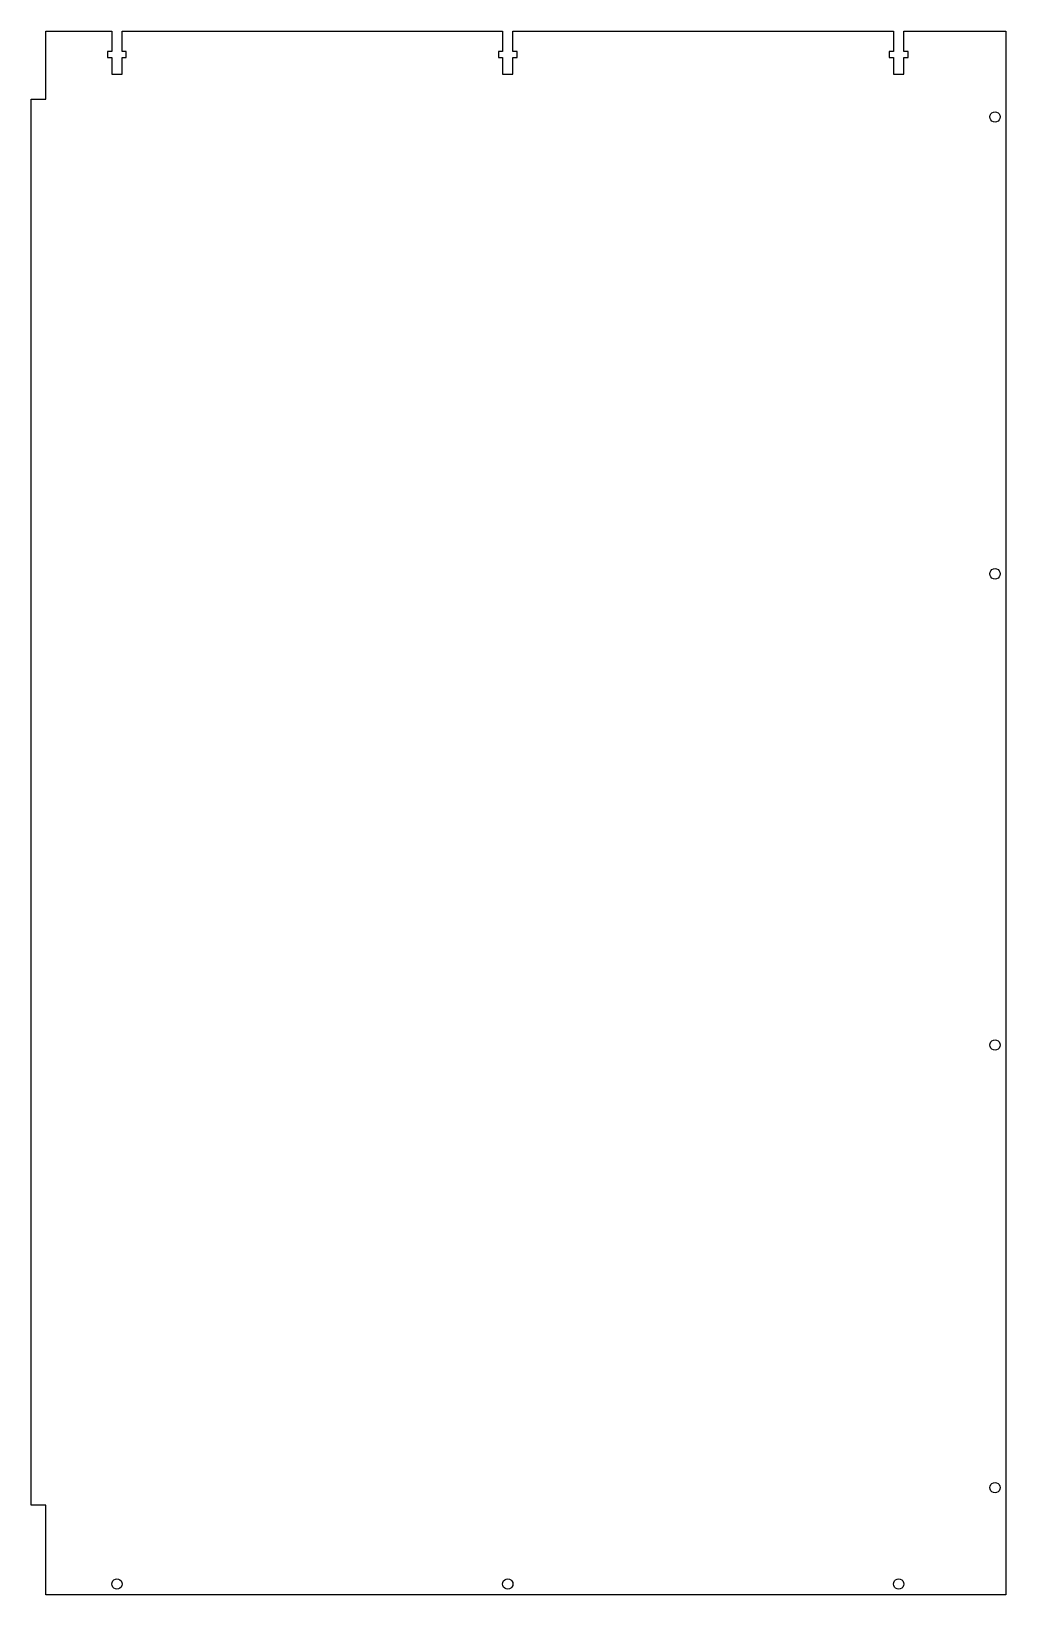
# Model space of a CAD drawing. Extents: x 7 to 280, y 7 to 445.
import ezdxf

# ---------------------------------------------------------------- set-up
doc = ezdxf.new("R2010")
doc.units = 0
doc.layers.get('0').update_dxf_attribs({"linetype": 'CONTINUOUS'})

msp = doc.modelspace()

# ---------------------------------------------------------------- linework, layer by layer
at = {"color": 7}
for points in [[(6.770023, 32.078494), (6.770023, 425.978477), (10.820024, 425.978477), (10.820024, 445.028477), (29.320002, 445.028477), (29.320002, 439.348472), (28.139014, 439.348472), (28.139014, 437.708479), (29.320002, 437.708479), (29.320002, 432.978491), (32.220004, 432.978491), (32.220004, 437.708479), (33.40102, 437.708479), (33.40102, 439.348472), (32.220004, 439.348472), (32.220004, 445.028477), (138.820025, 445.028477), (138.820025, 439.348472), (137.63901, 439.348472), (137.63901, 437.708479), (138.820025, 437.708479), (138.820025, 432.978491), (141.720028, 432.978491), (141.720028, 437.708479), (142.901015, 437.708479), (142.901015, 439.348472), (141.720028, 439.348472), (141.720028, 445.028477), (248.320018, 445.028477), (248.320018, 439.348472), (247.139003, 439.348472), (247.139003, 437.708479), (248.320018, 437.708479), (248.320018, 432.978491), (251.220021, 432.978491), (251.220021, 437.708479), (252.401008, 437.708479), (252.401008, 439.348472), (251.220021, 439.348472), (251.220021, 445.028477), (279.770016, 445.028477), (279.770016, 7.028492), (10.820024, 7.028492), (10.820024, 32.078494), (6.770023, 32.078494)], [(275.320021, 421.028496), (275.391028, 421.478471), (275.597022, 421.878493), (275.918021, 422.198477), (276.322022, 422.408478), (276.770022, 422.478469), (277.218021, 422.408478), (277.622023, 422.198477), (277.943022, 421.878493), (278.149016, 421.478471), (278.220023, 421.028496), (278.149016, 420.578493), (277.943022, 420.178471), (277.622023, 419.858488), (277.218021, 419.648486), (276.770022, 419.578495), (276.322022, 419.648486), (275.918021, 419.858488), (275.597022, 420.178471), (275.391028, 420.578493), (275.320021, 421.028496)], [(275.320021, 293.028471), (275.391028, 293.476471), (275.597022, 293.880472), (275.918021, 294.201471), (276.322022, 294.407493), (276.770022, 294.478472), (277.218021, 294.407493), (277.622023, 294.201471), (277.943022, 293.880472), (278.149016, 293.476471), (278.220023, 293.028471), (278.149016, 292.580471), (277.943022, 292.17647), (277.622023, 291.855471), (277.218021, 291.649477), (276.770022, 291.578498), (276.322022, 291.649477), (275.918021, 291.855471), (275.597022, 292.17647), (275.391028, 292.580471), (275.320021, 293.028471)], [(275.320021, 161.02848), (275.391028, 161.47648), (275.597022, 161.880481), (275.918021, 162.20148), (276.322022, 162.407474), (276.770022, 162.478481), (277.218021, 162.407474), (277.622023, 162.20148), (277.943022, 161.880481), (278.149016, 161.47648), (278.220023, 161.02848), (278.149016, 160.580481), (277.943022, 160.176479), (277.622023, 159.85548), (277.218021, 159.649486), (276.770022, 159.578479), (276.322022, 159.649486), (275.918021, 159.85548), (275.597022, 160.176479), (275.391028, 160.580481), (275.320021, 161.02848)], [(275.320021, 37.028474), (275.391028, 37.476474), (275.597022, 37.880475), (275.918021, 38.201474), (276.322022, 38.407497), (276.770022, 38.478475), (277.218021, 38.407497), (277.622023, 38.201474), (277.943022, 37.880475), (278.149016, 37.476474), (278.220023, 37.028474), (278.149016, 36.580475), (277.943022, 36.176473), (277.622023, 35.855474), (277.218021, 35.64948), (276.770022, 35.578473), (276.322022, 35.64948), (275.918021, 35.855474), (275.597022, 36.176473), (275.391028, 36.580475), (275.320021, 37.028474)], [(29.320002, 10.028486), (29.391009, 10.476485), (29.597003, 10.880486), (29.918002, 11.201486), (30.322004, 11.407508), (30.770003, 11.478487), (31.218003, 11.407508), (31.622004, 11.201486), (31.943003, 10.880486), (32.149026, 10.476485), (32.220004, 10.028486), (32.149026, 9.580486), (31.943003, 9.176485), (31.622004, 8.855486), (31.218003, 8.649492), (30.770003, 8.578484), (30.322004, 8.649492), (29.918002, 8.855486), (29.597003, 9.176485), (29.391009, 9.580486), (29.320002, 10.028486)], [(138.820025, 10.028486), (138.891004, 10.476485), (139.097027, 10.880486), (139.418026, 11.201486), (139.822027, 11.407508), (140.270027, 11.478487), (140.718026, 11.407508), (141.122027, 11.201486), (141.443027, 10.880486), (141.649021, 10.476485), (141.720028, 10.028486), (141.649021, 9.580486), (141.443027, 9.176485), (141.122027, 8.855486), (140.718026, 8.649492), (140.270027, 8.578484), (139.822027, 8.649492), (139.418026, 8.855486), (139.097027, 9.176485), (138.891004, 9.580486), (138.820025, 10.028486)], [(248.320018, 10.028486), (248.391025, 10.476485), (248.597019, 10.880486), (248.918019, 11.201486), (249.32202, 11.407508), (249.770019, 11.478487), (250.218019, 11.407508), (250.62202, 11.201486), (250.94302, 10.880486), (251.149014, 10.476485), (251.220021, 10.028486), (251.149014, 9.580486), (250.94302, 9.176485), (250.62202, 8.855486), (250.218019, 8.649492), (249.770019, 8.578484), (249.32202, 8.649492), (248.918019, 8.855486), (248.597019, 9.176485), (248.391025, 9.580486), (248.320018, 10.028486)]]:
    msp.add_lwpolyline(points, dxfattribs=at)

doc.saveas('drawing.dxf')
